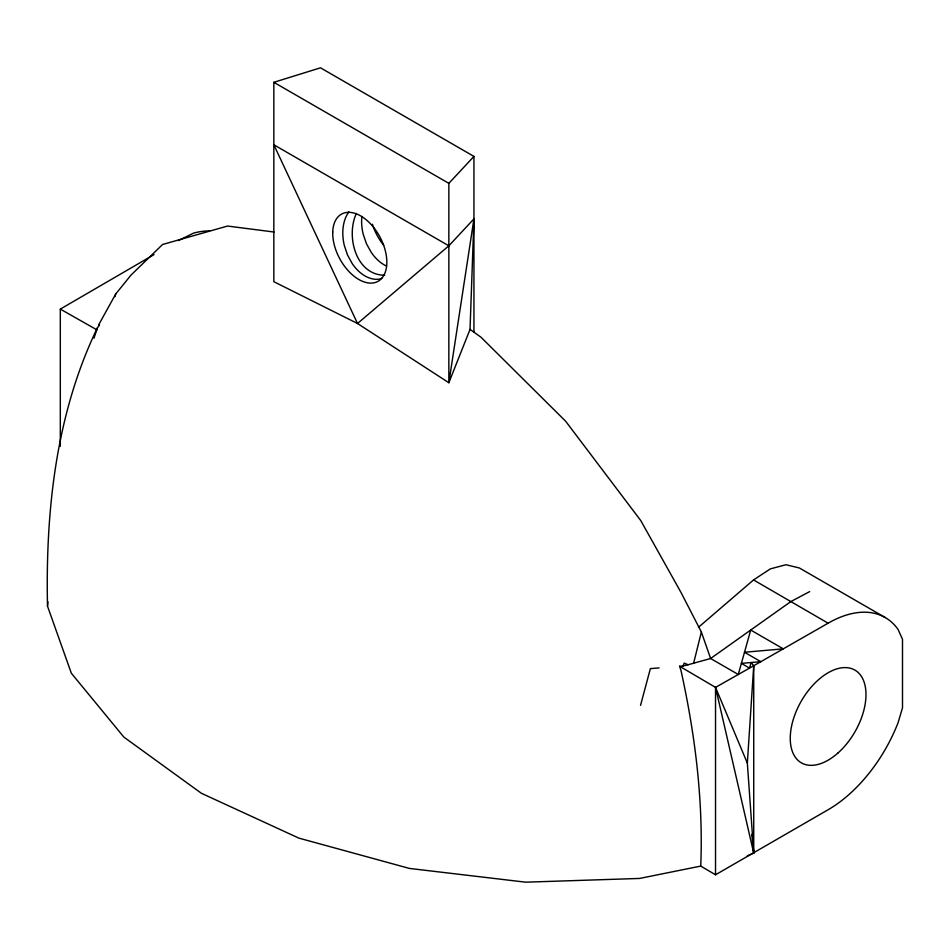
<?xml version="1.0" encoding="UTF-8"?>
<svg xmlns="http://www.w3.org/2000/svg" width="950" height="950" viewBox="0 0 950 950"><rect width="100%" height="100%" fill="white"/><g stroke="black" fill="none" stroke-linecap="round" stroke-linejoin="round"><path stroke-width="1.43" d="M448.851 245.812L273.837 144.768L357.509 323.499L448.851 382.731L470.036 329.389L473.943 218.88L448.851 245.812L357.509 323.499L273.837 281.687L273.837 82.306L320.506 67.818L473.943 156.406L473.943 332.239M747.318 855.843L753.73 853.124L747.341 763.111L753.73 665.724L751.117 662.518L749.514 668.123L715.528 687.384L679.582 666.259L681.043 670.7C695.139 734.813 703.38 800.363 700.744 866.091L715.528 874.784L828.115 809.744A114.237 65.954 -60 0 0 898.071 722.724L902.5 707.821L902.5 639.243L898.071 629.458A114.237 65.954 -60 0 0 828.115 623.2L753.552 579.939L698.452 627.309M700.744 866.091L639.587 878.441L525.659 882.182L409.438 868.431L298.846 838.114L201.436 793.309L123.832 737.069L71.333 673.217L47.5 606.124L47.928 601.742M473.943 218.88L448.851 382.731L448.851 183.35L473.943 156.406M93.979 338.224L97.387 327.881L99.536 324.947M693.631 663.207L701.373 632.023L681.008 592.456L640.739 520.541L565.666 421.254L480.949 337.179L470.036 329.389M640.538 705.339L650.382 668.622L659.098 667.921M114.926 296.697L115.758 293.93L131.112 274.978L162.592 244.482L227.561 226.053L274.004 232.026M356.416 213.406C345.753 235.826 355.704 275.179 384.738 275.239M97.387 327.881C55.753 414.058 45.481 511.516 47.5 606.124M679.582 666.259L683.002 665.986L684.19 663.124L688.097 664.739L710.612 658.504L790.839 601.576L809.673 591.601M98.574 325.019L115.758 293.93M753.552 579.939L770.331 568.884L785.959 564.727L799.389 567.981L885.234 617.547M60.313 446.334L60.313 309.106L154.031 254.6M178.291 240.599L193.646 233.094A117.076 67.593 -60 0 1 209.546 230.921M701.373 632.023L710.612 658.504L738.281 674.488L750.726 630.04L783.263 648.838L744.503 652.258L760.843 661.675L749.514 668.123L741.392 663.373L760.843 661.675L828.115 623.2M381.817 278.255L379.228 279.146A37.632 25.567 70.9 0 1 352.177 263.53L347.439 254.838L344.256 245.243A39.651 26.933 70.9 0 1 348.887 211.874M683.002 665.986L688.097 664.739M60.313 309.106L96.912 329.852M273.837 82.306L448.851 183.35M715.528 874.784L715.528 687.384L747.341 763.111M715.528 687.384L753.73 853.124L753.73 665.724M751.889 834.373L753.73 853.124M386.555 266.083A37.739 25.341 69.8 0 1 371.319 252.486L366.498 243.829L363.221 234.294A39.413 26.458 69.8 0 1 361.891 216.446M383.705 245.338A38.249 22.088 60 0 1 372.436 224.271M837.912 753.053A53.556 30.922 -60 0 0 854.893 670.094A53.556 30.922 -60 0 0 791.54 726.275A53.556 30.922 -60 0 0 837.912 753.053M332.726 232.085A38.261 22.859 61.8 0 0 372.471 283.041A38.261 22.859 61.8 0 0 374.134 228.024A38.261 22.859 61.8 0 0 332.726 232.085"/></g></svg>
